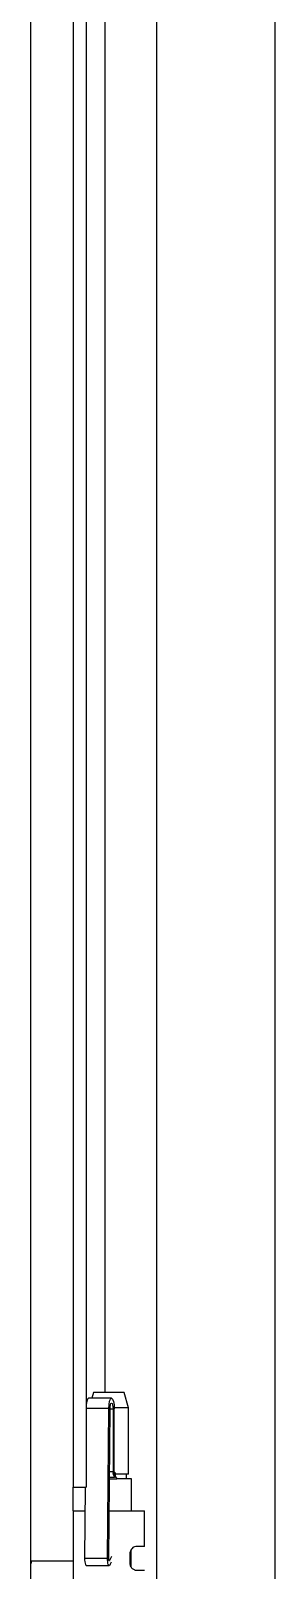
# Model space of a CAD drawing. Header units: millimetres. Extents: x 0 to 279, y 0 to 216.
# Drawn here: x 140.65 to 147.19, y 78.18 to 119.4 of the extents above; entities that cross this region are included whole.
import ezdxf

# ---------------------------------------------------------------- set-up
doc = ezdxf.new("R2010")
doc.units = ezdxf.units.MM

msp = doc.modelspace()

# ---------------------------------------------------------------- linework, layer by layer
at = {"color": 7, "linetype": 'Continuous', "lineweight": 25}
for p, q in [((140.647, 58.041), (140.647, 177.686)), ((144.015, 175.358), (144.015, 60.369)), ((147.19, 60.369), (147.19, 175.358)), ((141.777, 155.328), (141.777, 80.398)), ((142.126, 155.328), (142.126, 80.398)), ((142.323, 82.938), (142.281, 82.78)), ((143.149, 82.938), (142.323, 82.938)), ((143.26, 82.524), (143.149, 82.938)), ((142.809, 82.78), (142.196, 82.78)), ((142.699, 78.5), (142.735, 82.504)), ((142.732, 78.496), (142.768, 82.499)), ((142.85, 82.494), (142.85, 80.811)), ((143.26, 82.524), (142.883, 82.524)), ((142.883, 80.811), (142.883, 82.494)), ((143.26, 80.748), (143.26, 82.524)), ((141.777, 80.398), (142.126, 80.398)), ((141.777, 79.763), (141.777, 80.398)), ((142.103, 80.398), (142.086, 78.5)), ((142.752, 80.671), (142.886, 80.671)), ((142.886, 80.671), (142.886, 80.798)), ((143.26, 80.748), (142.907, 80.748)), ((143.339, 80.621), (142.952, 80.621)), ((143.212, 80.621), (143.212, 80.748)), ((143.339, 79.763), (143.339, 80.621)), ((141.777, 79.763), (142.097, 79.763)), ((141.777, 79.763), (141.777, 75.096)), ((142.743, 79.763), (143.695, 79.763)), ((143.695, 78.811), (143.695, 79.763)), ((143.695, 78.811), (143.455, 78.811)), ((140.659, 78.43), (141.777, 78.43)), ((142.086, 78.5), (142.699, 78.5)), ((142.808, 78.545), (142.756, 78.437)), ((142.771, 78.325), (142.808, 78.401)), ((143.295, 78.62), (143.295, 78.366)), ((143.33, 78.255), (143.33, 78.718)), ((142.135, 78.303), (142.748, 78.303)), ((143.455, 78.176), (143.695, 78.176))]:
    msp.add_line(p, q, dxfattribs=at)
at = {"color": 8, "linetype": 'Continuous', "lineweight": 25}
for p, q in [((142.634, 82.938), (142.634, 152.788)), ((142.735, 82.504), (142.126, 82.504)), ((142.768, 82.494), (142.85, 82.494)), ((142.85, 80.811), (142.753, 80.811)), ((142.741, 78.437), (142.756, 78.437))]:
    msp.add_line(p, q, dxfattribs=at)
at = {"color": 7, "linetype": 'Continuous', "lineweight": 25, "flags": 128}
for points in [[(142.196, 82.78), (142.169, 82.76), (142.145, 82.701), (142.128, 82.611), (142.126, 82.591)], [(142.735, 82.504), (142.742, 82.611), (142.758, 82.701), (142.782, 82.76), (142.81, 82.78), (142.838, 82.756), (142.862, 82.694), (142.878, 82.602), (142.883, 82.494)], [(142.768, 82.499), (142.772, 82.559), (142.781, 82.609), (142.794, 82.642), (142.81, 82.653), (142.825, 82.64), (142.838, 82.605), (142.847, 82.554), (142.85, 82.494)], [(140.659, 78.43), (140.655, 78.38), (140.647, 78.351)], [(142.086, 78.5), (142.087, 78.451), (142.091, 78.404), (142.099, 78.363), (142.109, 78.332), (142.121, 78.311), (142.133, 78.303), (142.135, 78.303)], [(142.771, 78.325), (142.759, 78.308), (142.747, 78.303), (142.734, 78.311), (142.722, 78.332), (142.712, 78.363), (142.705, 78.404), (142.7, 78.451), (142.699, 78.5)], [(142.756, 78.437), (142.752, 78.432), (142.748, 78.43), (142.744, 78.433), (142.74, 78.44), (142.736, 78.45), (142.734, 78.464), (142.732, 78.479), (142.732, 78.496)]]:
    msp.add_lwpolyline(points, dxfattribs=at)
at = {"color": 7, "linetype": 'Continuous', "lineweight": 25}
for centre, radius in [((143.012, 80.779), 0.165), ((142.898, 80.808), 0.015)]:
    msp.add_arc(centre, radius, 168.6309, 220.3907, dxfattribs=at)
at = {"color": 8, "linetype": 'Continuous', "lineweight": 25}
msp.add_open_spline([(142.751, 80.621), (142.757, 80.621), (142.825, 80.621), (142.891, 80.621), (142.952, 80.621)], degree=3, knots=[0, 0, 0, 0, 0.0806373, 1, 1, 1, 1], dxfattribs=at)
at = {"color": 7, "linetype": 'Continuous', "lineweight": 25}
for points, knots in [([(142.886, 80.798), (142.893, 80.795), (142.904, 80.789), (142.905, 80.762), (142.906, 80.751)], [0, 0, 0, 0, 0.597918, 1, 1, 1, 1]), ([(142.952, 80.621), (142.952, 80.626), (142.951, 80.636), (142.941, 80.653), (142.923, 80.664), (142.901, 80.67), (142.891, 80.671), (142.886, 80.671)], [0, 0, 0, 0, 0.105753, 0.210903, 0.458648, 0.740941, 1, 1, 1, 1]), ([(142.938, 80.653), (142.934, 80.659), (142.927, 80.671), (142.914, 80.704), (142.91, 80.734), (142.906, 80.754)], [0, 0, 0, 0, 0.2356608, 0.4778178, 1, 1, 1, 1]), ([(143.455, 78.811), (143.436, 78.808), (143.401, 78.802), (143.355, 78.763), (143.317, 78.703), (143.303, 78.652), (143.295, 78.62)], [0, 0, 0, 0, 0.273283, 0.480412, 0.687042, 1, 1, 1, 1]), ([(143.295, 78.366), (143.297, 78.346), (143.301, 78.305), (143.327, 78.254), (143.37, 78.211), (143.415, 78.188), (143.446, 78.179), (143.455, 78.176)], [0, 0, 0, 0, 0.193036, 0.38738, 0.558522, 0.862109, 1, 1, 1, 1])]:
    msp.add_open_spline(points, degree=3, knots=knots, dxfattribs=at)

doc.saveas('drawing.dxf')
